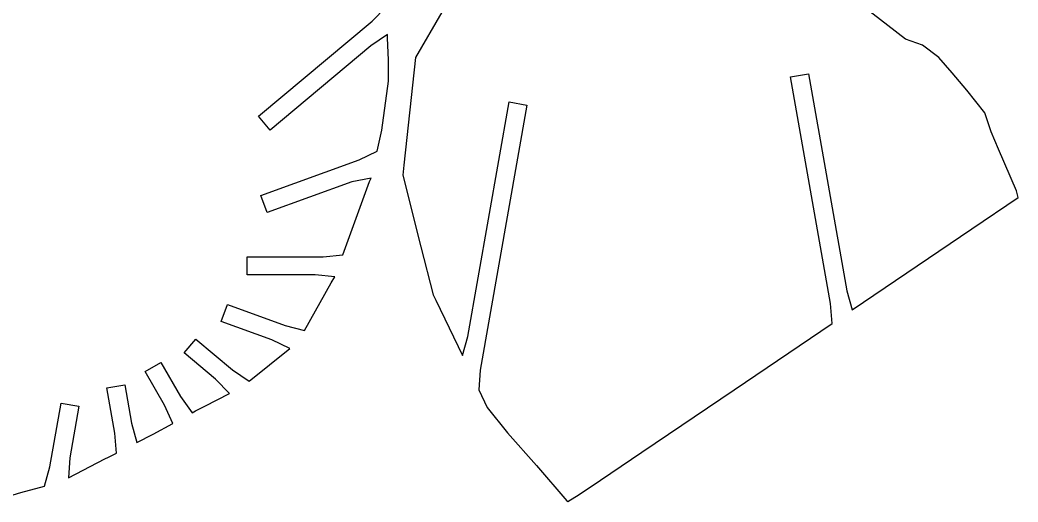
# Model space of a CAD drawing. Header units: inches. Extents: x -5 to 457, y 101 to 356.
# Drawn here: x 234.4 to 457.4, y 101.5 to 209.2 of the extents above; entities that cross this region are included whole.
import ezdxf

# ---------------------------------------------------------------- set-up
doc = ezdxf.new("R2010")
doc.units = ezdxf.units.IN
doc.header["$MEASUREMENT"] = 0
doc.layers.add('boundary', color=7, linetype='Continuous')

# ---------------------------------------------------------------- blocks, each defined once
blk = doc.blocks.new('block 21')
at = {"layer": 'boundary', "color": 5, "lineweight": 25, "true_color": 0x0000ff}
for points in [[(227.43, 101.49), (234.54, 103.61)], [(227.43, 101.49), (234.54, 103.61)], [(234.54, 103.61), (234.54, 103.61)], [(227.43, 101.49), (227.43, 101.49)]]:
    blk.add_lwpolyline(points, dxfattribs=at)
blk = doc.blocks.new('block 22')
at = {"layer": 'boundary', "color": 5, "lineweight": 25, "true_color": 0x0000ff}
for points in [[(234.54, 103.61), (239.84, 105.05)], [(234.54, 103.61), (239.84, 105.05)], [(239.84, 105.05), (239.84, 105.05)], [(234.54, 103.61), (234.54, 103.61)]]:
    blk.add_lwpolyline(points, dxfattribs=at)
blk = doc.blocks.new('block 23')
at = {"layer": 'boundary', "color": 5, "lineweight": 25, "true_color": 0x0000ff}
for points in [[(239.84, 105.05), (241.05, 109.36)], [(239.84, 105.05), (241.05, 109.36)], [(241.05, 109.36), (241.05, 109.36)], [(239.84, 105.05), (239.84, 105.05)]]:
    blk.add_lwpolyline(points, dxfattribs=at)
blk = doc.blocks.new('block 24')
at = {"layer": 'boundary', "color": 5, "lineweight": 25, "true_color": 0x0000ff}
for points in [[(241.05, 109.36), (243.55, 123.59)], [(241.05, 109.36), (243.55, 123.59)], [(243.55, 123.59), (243.55, 123.59)], [(241.05, 109.36), (241.05, 109.36)]]:
    blk.add_lwpolyline(points, dxfattribs=at)
blk = doc.blocks.new('block 25')
at = {"layer": 'boundary', "color": 5, "lineweight": 25, "true_color": 0x0000ff}
for points in [[(243.55, 123.59), (247.54, 122.88)], [(243.55, 123.59), (247.54, 122.88)], [(243.55, 123.59), (243.55, 123.59)], [(247.54, 122.88), (247.54, 122.88)]]:
    blk.add_lwpolyline(points, dxfattribs=at)
blk = doc.blocks.new('block 26')
at = {"layer": 'boundary', "color": 5, "lineweight": 25, "true_color": 0x0000ff}
for points in [[(247.54, 122.88), (245.51, 111.36)], [(247.54, 122.88), (245.51, 111.36)], [(247.54, 122.88), (247.54, 122.88)], [(245.51, 111.36), (245.51, 111.36)]]:
    blk.add_lwpolyline(points, dxfattribs=at)
blk = doc.blocks.new('block 27')
at = {"layer": 'boundary', "color": 5, "lineweight": 25, "true_color": 0x0000ff}
for points in [[(245.51, 111.36), (245.17, 106.89)], [(245.51, 111.36), (245.17, 106.89)], [(245.51, 111.36), (245.51, 111.36)], [(245.17, 106.89), (245.17, 106.89)]]:
    blk.add_lwpolyline(points, dxfattribs=at)
blk = doc.blocks.new('block 28')
at = {"layer": 'boundary', "color": 5, "lineweight": 25, "true_color": 0x0000ff}
for points in [[(245.17, 106.89), (253.3, 111.17)], [(245.17, 106.89), (253.3, 111.17)], [(253.3, 111.17), (253.3, 111.17)], [(245.17, 106.89), (245.17, 106.89)]]:
    blk.add_lwpolyline(points, dxfattribs=at)
blk = doc.blocks.new('block 29')
at = {"layer": 'boundary', "color": 5, "lineweight": 25, "true_color": 0x0000ff}
for points in [[(253.3, 111.17), (254.14, 111.55)], [(253.3, 111.17), (254.14, 111.55)], [(254.14, 111.55), (254.14, 111.55)], [(253.3, 111.17), (253.3, 111.17)]]:
    blk.add_lwpolyline(points, dxfattribs=at)
blk = doc.blocks.new('block 30')
at = {"layer": 'boundary', "color": 5, "lineweight": 25, "true_color": 0x0000ff}
for points in [[(254.14, 111.55), (255.9, 112.44)], [(254.14, 111.55), (255.9, 112.44)], [(254.14, 111.55), (254.14, 111.55)], [(255.9, 112.44), (255.9, 112.44)]]:
    blk.add_lwpolyline(points, dxfattribs=at)
blk = doc.blocks.new('block 31')
at = {"layer": 'boundary', "color": 5, "lineweight": 25, "true_color": 0x0000ff}
for points in [[(255.9, 112.44), (255.55, 116.91)], [(255.9, 112.44), (255.55, 116.91)], [(255.55, 116.91), (255.55, 116.91)], [(255.9, 112.44), (255.9, 112.44)]]:
    blk.add_lwpolyline(points, dxfattribs=at)
blk = doc.blocks.new('block 32')
at = {"layer": 'boundary', "color": 5, "lineweight": 25, "true_color": 0x0000ff}
for points in [[(255.55, 116.91), (253.78, 126.97)], [(255.55, 116.91), (253.78, 126.97)], [(253.78, 126.97), (253.78, 126.97)], [(255.55, 116.91), (255.55, 116.91)]]:
    blk.add_lwpolyline(points, dxfattribs=at)
blk = doc.blocks.new('block 33')
at = {"layer": 'boundary', "color": 5, "lineweight": 25, "true_color": 0x0000ff}
for points in [[(253.78, 126.97), (257.77, 127.67)], [(253.78, 126.97), (257.77, 127.67)], [(257.77, 127.67), (257.77, 127.67)], [(253.78, 126.97), (253.78, 126.97)]]:
    blk.add_lwpolyline(points, dxfattribs=at)
blk = doc.blocks.new('block 34')
at = {"layer": 'boundary', "color": 5, "lineweight": 25, "true_color": 0x0000ff}
for points in [[(257.77, 127.67), (259.28, 119.1)], [(257.77, 127.67), (259.28, 119.1)], [(257.77, 127.67), (257.77, 127.67)], [(259.28, 119.1), (259.28, 119.1)]]:
    blk.add_lwpolyline(points, dxfattribs=at)
blk = doc.blocks.new('block 35')
at = {"layer": 'boundary', "color": 5, "lineweight": 25, "true_color": 0x0000ff}
for points in [[(259.28, 119.1), (260.49, 114.78)], [(259.28, 119.1), (260.49, 114.78)], [(259.28, 119.1), (259.28, 119.1)], [(260.49, 114.78), (260.49, 114.78)]]:
    blk.add_lwpolyline(points, dxfattribs=at)
blk = doc.blocks.new('block 36')
at = {"layer": 'boundary', "color": 5, "lineweight": 25, "true_color": 0x0000ff}
for points in [[(260.49, 114.78), (264.13, 116.65)], [(260.49, 114.78), (264.13, 116.65)], [(264.13, 116.65), (264.13, 116.65)], [(260.49, 114.78), (260.49, 114.78)]]:
    blk.add_lwpolyline(points, dxfattribs=at)
blk = doc.blocks.new('block 37')
at = {"layer": 'boundary', "color": 5, "lineweight": 25, "true_color": 0x0000ff}
for points in [[(264.13, 116.65), (268.51, 119.05)], [(264.13, 116.65), (268.51, 119.05)], [(268.51, 119.05), (268.51, 119.05)], [(264.13, 116.65), (264.13, 116.65)]]:
    blk.add_lwpolyline(points, dxfattribs=at)
blk = doc.blocks.new('block 38')
at = {"layer": 'boundary', "color": 5, "lineweight": 25, "true_color": 0x0000ff}
for points in [[(268.51, 119.05), (266.66, 123.13)], [(268.51, 119.05), (266.66, 123.13)], [(266.66, 123.13), (266.66, 123.13)], [(268.51, 119.05), (268.51, 119.05)]]:
    blk.add_lwpolyline(points, dxfattribs=at)
blk = doc.blocks.new('block 39')
at = {"layer": 'boundary', "color": 5, "lineweight": 25, "true_color": 0x0000ff}
for points in [[(266.66, 123.13), (262.31, 130.67)], [(266.66, 123.13), (262.31, 130.67)], [(262.31, 130.67), (262.31, 130.67)], [(266.66, 123.13), (266.66, 123.13)]]:
    blk.add_lwpolyline(points, dxfattribs=at)
blk = doc.blocks.new('block 40')
at = {"layer": 'boundary', "color": 5, "lineweight": 25, "true_color": 0x0000ff}
for points in [[(262.31, 130.67), (265.82, 132.7)], [(262.31, 130.67), (265.82, 132.7)], [(265.82, 132.7), (265.82, 132.7)], [(262.31, 130.67), (262.31, 130.67)]]:
    blk.add_lwpolyline(points, dxfattribs=at)
blk = doc.blocks.new('block 41')
at = {"layer": 'boundary', "color": 5, "lineweight": 25, "true_color": 0x0000ff}
for points in [[(265.82, 132.7), (270.23, 125.07)], [(265.82, 132.7), (270.23, 125.07)], [(265.82, 132.7), (265.82, 132.7)], [(270.23, 125.07), (270.23, 125.07)]]:
    blk.add_lwpolyline(points, dxfattribs=at)
blk = doc.blocks.new('block 42')
at = {"layer": 'boundary', "color": 5, "lineweight": 25, "true_color": 0x0000ff}
for points in [[(270.23, 125.07), (272.83, 121.43)], [(270.23, 125.07), (272.83, 121.43)], [(270.23, 125.07), (270.23, 125.07)], [(272.83, 121.43), (272.83, 121.43)]]:
    blk.add_lwpolyline(points, dxfattribs=at)
blk = doc.blocks.new('block 43')
at = {"layer": 'boundary', "color": 5, "lineweight": 25, "true_color": 0x0000ff}
for points in [[(272.83, 121.43), (273.59, 121.84)], [(272.83, 121.43), (273.59, 121.84)], [(272.83, 121.43), (272.83, 121.43)], [(273.59, 121.84), (273.59, 121.84)]]:
    blk.add_lwpolyline(points, dxfattribs=at)
blk = doc.blocks.new('block 44')
at = {"layer": 'boundary', "color": 5, "lineweight": 25, "true_color": 0x0000ff}
for points in [[(273.59, 121.84), (275.68, 122.9)], [(273.59, 121.84), (275.68, 122.9)], [(275.68, 122.9), (275.68, 122.9)], [(273.59, 121.84), (273.59, 121.84)]]:
    blk.add_lwpolyline(points, dxfattribs=at)
blk = doc.blocks.new('block 45')
at = {"layer": 'boundary', "color": 5, "lineweight": 25, "true_color": 0x0000ff}
for points in [[(275.68, 122.9), (281.2, 125.73)], [(275.68, 122.9), (281.2, 125.73)], [(281.2, 125.73), (281.2, 125.73)], [(275.68, 122.9), (275.68, 122.9)]]:
    blk.add_lwpolyline(points, dxfattribs=at)
blk = doc.blocks.new('block 46')
at = {"layer": 'boundary', "color": 5, "lineweight": 25, "true_color": 0x0000ff}
for points in [[(281.2, 125.73), (278.07, 128.93)], [(281.2, 125.73), (278.07, 128.93)], [(278.07, 128.93), (278.07, 128.93)], [(281.2, 125.73), (281.2, 125.73)]]:
    blk.add_lwpolyline(points, dxfattribs=at)
blk = doc.blocks.new('block 47')
at = {"layer": 'boundary', "color": 5, "lineweight": 25, "true_color": 0x0000ff}
for points in [[(278.07, 128.93), (271.09, 134.79)], [(278.07, 128.93), (271.09, 134.79)], [(271.09, 134.79), (271.09, 134.79)], [(278.07, 128.93), (278.07, 128.93)]]:
    blk.add_lwpolyline(points, dxfattribs=at)
blk = doc.blocks.new('block 48')
at = {"layer": 'boundary', "color": 5, "lineweight": 25, "true_color": 0x0000ff}
for points in [[(271.09, 134.79), (273.7, 137.9)], [(271.09, 134.79), (273.7, 137.9)], [(273.7, 137.9), (273.7, 137.9)], [(271.09, 134.79), (271.09, 134.79)]]:
    blk.add_lwpolyline(points, dxfattribs=at)
blk = doc.blocks.new('block 49')
at = {"layer": 'boundary', "color": 5, "lineweight": 25, "true_color": 0x0000ff}
for points in [[(273.7, 137.9), (281.89, 131.02)], [(273.7, 137.9), (281.89, 131.02)], [(273.7, 137.9), (273.7, 137.9)], [(281.89, 131.02), (281.89, 131.02)]]:
    blk.add_lwpolyline(points, dxfattribs=at)
blk = doc.blocks.new('block 50')
at = {"layer": 'boundary', "color": 5, "lineweight": 25, "true_color": 0x0000ff}
for points in [[(281.89, 131.02), (285.59, 128.49)], [(281.89, 131.02), (285.59, 128.49)], [(281.89, 131.02), (281.89, 131.02)], [(285.59, 128.49), (285.59, 128.49)]]:
    blk.add_lwpolyline(points, dxfattribs=at)
blk = doc.blocks.new('block 51')
at = {"layer": 'boundary', "color": 5, "lineweight": 25, "true_color": 0x0000ff}
for points in [[(285.59, 128.49), (294.69, 135.76)], [(285.59, 128.49), (294.69, 135.76)], [(294.69, 135.76), (294.69, 135.76)], [(285.59, 128.49), (285.59, 128.49)]]:
    blk.add_lwpolyline(points, dxfattribs=at)
blk = doc.blocks.new('block 52')
at = {"layer": 'boundary', "color": 5, "lineweight": 25, "true_color": 0x0000ff}
for points in [[(294.69, 135.76), (290.65, 137.7)], [(294.69, 135.76), (290.65, 137.7)], [(290.65, 137.7), (290.65, 137.7)], [(294.69, 135.76), (294.69, 135.76)]]:
    blk.add_lwpolyline(points, dxfattribs=at)
blk = doc.blocks.new('block 53')
at = {"layer": 'boundary', "color": 5, "lineweight": 25, "true_color": 0x0000ff}
for points in [[(290.65, 137.7), (279.36, 141.81)], [(290.65, 137.7), (279.36, 141.81)], [(279.36, 141.81), (279.36, 141.81)], [(290.65, 137.7), (290.65, 137.7)]]:
    blk.add_lwpolyline(points, dxfattribs=at)
blk = doc.blocks.new('block 54')
at = {"layer": 'boundary', "color": 5, "lineweight": 25, "true_color": 0x0000ff}
for points in [[(279.36, 141.81), (280.75, 145.61)], [(279.36, 141.81), (280.75, 145.61)], [(280.75, 145.61), (280.75, 145.61)], [(279.36, 141.81), (279.36, 141.81)]]:
    blk.add_lwpolyline(points, dxfattribs=at)
blk = doc.blocks.new('block 55')
at = {"layer": 'boundary', "color": 5, "lineweight": 25, "true_color": 0x0000ff}
for points in [[(280.75, 145.61), (293.6, 140.93)], [(280.75, 145.61), (293.6, 140.93)], [(280.75, 145.61), (280.75, 145.61)], [(293.6, 140.93), (293.6, 140.93)]]:
    blk.add_lwpolyline(points, dxfattribs=at)
blk = doc.blocks.new('block 56')
at = {"layer": 'boundary', "color": 5, "lineweight": 25, "true_color": 0x0000ff}
for points in [[(293.6, 140.93), (297.94, 139.82)], [(293.6, 140.93), (297.94, 139.82)], [(293.6, 140.93), (293.6, 140.93)], [(297.94, 139.82), (297.94, 139.82)]]:
    blk.add_lwpolyline(points, dxfattribs=at)
blk = doc.blocks.new('block 57')
at = {"layer": 'boundary', "color": 5, "lineweight": 25, "true_color": 0x0000ff}
for points in [[(297.94, 139.82), (303.87, 150.48)], [(297.94, 139.82), (303.87, 150.48)], [(303.87, 150.48), (303.87, 150.48)], [(297.94, 139.82), (297.94, 139.82)]]:
    blk.add_lwpolyline(points, dxfattribs=at)
blk = doc.blocks.new('block 58')
at = {"layer": 'boundary', "color": 5, "lineweight": 25, "true_color": 0x0000ff}
for points in [[(303.87, 150.48), (304.75, 151.78)], [(303.87, 150.48), (304.75, 151.78)], [(304.75, 151.78), (304.75, 151.78)], [(303.87, 150.48), (303.87, 150.48)]]:
    blk.add_lwpolyline(points, dxfattribs=at)
blk = doc.blocks.new('block 59')
at = {"layer": 'boundary', "color": 5, "lineweight": 25, "true_color": 0x0000ff}
for points in [[(304.75, 151.78), (300.3, 152.25)], [(304.75, 151.78), (300.3, 152.25)], [(300.3, 152.25), (300.3, 152.25)], [(304.75, 151.78), (304.75, 151.78)]]:
    blk.add_lwpolyline(points, dxfattribs=at)
blk = doc.blocks.new('block 60')
at = {"layer": 'boundary', "color": 5, "lineweight": 25, "true_color": 0x0000ff}
for points in [[(300.3, 152.25), (285.12, 152.25)], [(300.3, 152.25), (285.12, 152.25)], [(285.12, 152.25), (285.12, 152.25)], [(300.3, 152.25), (300.3, 152.25)]]:
    blk.add_lwpolyline(points, dxfattribs=at)
blk = doc.blocks.new('block 61')
at = {"layer": 'boundary', "color": 5, "lineweight": 25, "true_color": 0x0000ff}
for points in [[(285.12, 152.25), (285.12, 156.3)], [(285.12, 152.25), (285.12, 156.3)], [(285.12, 156.3), (285.12, 156.3)], [(285.12, 152.25), (285.12, 152.25)]]:
    blk.add_lwpolyline(points, dxfattribs=at)
blk = doc.blocks.new('block 62')
at = {"layer": 'boundary', "color": 5, "lineweight": 25, "true_color": 0x0000ff}
for points in [[(285.12, 156.3), (302.09, 156.3)], [(285.12, 156.3), (302.09, 156.3)], [(285.12, 156.3), (285.12, 156.3)], [(302.09, 156.3), (302.09, 156.3)]]:
    blk.add_lwpolyline(points, dxfattribs=at)
blk = doc.blocks.new('block 63')
at = {"layer": 'boundary', "color": 5, "lineweight": 25, "true_color": 0x0000ff}
for points in [[(302.09, 156.3), (306.54, 156.74)], [(302.09, 156.3), (306.54, 156.74)], [(302.09, 156.3), (302.09, 156.3)], [(306.54, 156.74), (306.54, 156.74)]]:
    blk.add_lwpolyline(points, dxfattribs=at)
blk = doc.blocks.new('block 64')
at = {"layer": 'boundary', "color": 5, "lineweight": 25, "true_color": 0x0000ff}
for points in [[(306.54, 156.74), (312.46, 173.1)], [(306.54, 156.74), (312.46, 173.1)], [(312.46, 173.1), (312.46, 173.1)], [(306.54, 156.74), (306.54, 156.74)]]:
    blk.add_lwpolyline(points, dxfattribs=at)
blk = doc.blocks.new('block 65')
at = {"layer": 'boundary', "color": 5, "lineweight": 25, "true_color": 0x0000ff}
for points in [[(312.46, 173.1), (312.83, 173.85)], [(312.46, 173.1), (312.83, 173.85)], [(312.46, 173.1), (312.46, 173.1)], [(312.83, 173.85), (312.83, 173.85)]]:
    blk.add_lwpolyline(points, dxfattribs=at)
blk = doc.blocks.new('block 66')
at = {"layer": 'boundary', "color": 5, "lineweight": 25, "true_color": 0x0000ff}
for points in [[(312.83, 173.85), (308.56, 173.06)], [(312.83, 173.85), (308.56, 173.06)], [(308.56, 173.06), (308.56, 173.06)], [(312.83, 173.85), (312.83, 173.85)]]:
    blk.add_lwpolyline(points, dxfattribs=at)
blk = doc.blocks.new('block 67')
at = {"layer": 'boundary', "color": 5, "lineweight": 25, "true_color": 0x0000ff}
for points in [[(308.56, 173.06), (289.58, 166.16)], [(308.56, 173.06), (289.58, 166.16)], [(308.56, 173.06), (308.56, 173.06)], [(289.58, 166.16), (289.58, 166.16)]]:
    blk.add_lwpolyline(points, dxfattribs=at)
blk = doc.blocks.new('block 68')
at = {"layer": 'boundary', "color": 5, "lineweight": 25, "true_color": 0x0000ff}
for points in [[(289.58, 166.16), (288.2, 169.96)], [(289.58, 166.16), (288.2, 169.96)], [(288.2, 169.96), (288.2, 169.96)], [(289.58, 166.16), (289.58, 166.16)]]:
    blk.add_lwpolyline(points, dxfattribs=at)
blk = doc.blocks.new('block 69')
at = {"layer": 'boundary', "color": 5, "lineweight": 25, "true_color": 0x0000ff}
for points in [[(288.2, 169.96), (310.15, 177.95)], [(288.2, 169.96), (310.15, 177.95)], [(310.15, 177.95), (310.15, 177.95)], [(288.2, 169.96), (288.2, 169.96)]]:
    blk.add_lwpolyline(points, dxfattribs=at)
blk = doc.blocks.new('block 70')
at = {"layer": 'boundary', "color": 5, "lineweight": 25, "true_color": 0x0000ff}
for points in [[(310.15, 177.95), (314.19, 179.89)], [(310.15, 177.95), (314.19, 179.89)], [(314.19, 179.89), (314.19, 179.89)], [(310.15, 177.95), (310.15, 177.95)]]:
    blk.add_lwpolyline(points, dxfattribs=at)
blk = doc.blocks.new('block 71')
at = {"layer": 'boundary', "color": 5, "lineweight": 25, "true_color": 0x0000ff}
for points in [[(314.19, 179.89), (315.24, 184.55)], [(314.19, 179.89), (315.24, 184.55)], [(315.24, 184.55), (315.24, 184.55)], [(314.19, 179.89), (314.19, 179.89)]]:
    blk.add_lwpolyline(points, dxfattribs=at)
blk = doc.blocks.new('block 72')
at = {"layer": 'boundary', "color": 5, "lineweight": 25, "true_color": 0x0000ff}
for points in [[(315.24, 184.55), (316.72, 195.55)], [(315.24, 184.55), (316.72, 195.55)], [(316.72, 195.55), (316.72, 195.55)], [(315.24, 184.55), (315.24, 184.55)]]:
    blk.add_lwpolyline(points, dxfattribs=at)
blk = doc.blocks.new('block 73')
at = {"layer": 'boundary', "color": 5, "lineweight": 25, "true_color": 0x0000ff}
for points in [[(316.72, 195.55), (316.69, 200.22)], [(316.72, 195.55), (316.69, 200.22)], [(316.69, 200.22), (316.69, 200.22)], [(316.72, 195.55), (316.72, 195.55)]]:
    blk.add_lwpolyline(points, dxfattribs=at)
blk = doc.blocks.new('block 74')
at = {"layer": 'boundary', "color": 5, "lineweight": 25, "true_color": 0x0000ff}
for points in [[(316.69, 200.22), (316.49, 205.18)], [(316.69, 200.22), (316.49, 205.18)], [(316.49, 205.18), (316.49, 205.18)], [(316.69, 200.22), (316.69, 200.22)]]:
    blk.add_lwpolyline(points, dxfattribs=at)
blk = doc.blocks.new('block 75')
at = {"layer": 'boundary', "color": 5, "lineweight": 25, "true_color": 0x0000ff}
for points in [[(316.49, 205.18), (316.46, 205.96)], [(316.49, 205.18), (316.46, 205.96)], [(316.46, 205.96), (316.46, 205.96)], [(316.49, 205.18), (316.49, 205.18)]]:
    blk.add_lwpolyline(points, dxfattribs=at)
blk = doc.blocks.new('block 76')
at = {"layer": 'boundary', "color": 5, "lineweight": 25, "true_color": 0x0000ff}
for points in [[(316.46, 205.96), (312.76, 203.44)], [(316.46, 205.96), (312.76, 203.44)], [(316.46, 205.96), (316.46, 205.96)], [(312.76, 203.44), (312.76, 203.44)]]:
    blk.add_lwpolyline(points, dxfattribs=at)
blk = doc.blocks.new('block 77')
at = {"layer": 'boundary', "color": 5, "lineweight": 25, "true_color": 0x0000ff}
for points in [[(312.76, 203.44), (290.28, 184.57)], [(312.76, 203.44), (290.28, 184.57)], [(312.76, 203.44), (312.76, 203.44)], [(290.28, 184.57), (290.28, 184.57)]]:
    blk.add_lwpolyline(points, dxfattribs=at)
blk = doc.blocks.new('block 78')
at = {"layer": 'boundary', "color": 5, "lineweight": 25, "true_color": 0x0000ff}
for points in [[(290.28, 184.57), (287.67, 187.68)], [(290.28, 184.57), (287.67, 187.68)], [(287.67, 187.68), (287.67, 187.68)], [(290.28, 184.57), (290.28, 184.57)]]:
    blk.add_lwpolyline(points, dxfattribs=at)
blk = doc.blocks.new('block 79')
at = {"layer": 'boundary', "color": 5, "lineweight": 25, "true_color": 0x0000ff}
for points in [[(287.67, 187.68), (313.05, 208.97)], [(287.67, 187.68), (313.05, 208.97)], [(313.05, 208.97), (313.05, 208.97)], [(287.67, 187.68), (287.67, 187.68)]]:
    blk.add_lwpolyline(points, dxfattribs=at)
blk = doc.blocks.new('block 80')
at = {"layer": 'boundary', "color": 5, "lineweight": 25, "true_color": 0x0000ff}
for points in [[(313.05, 208.97), (316.18, 212.17)], [(313.05, 208.97), (316.18, 212.17)], [(316.18, 212.17), (316.18, 212.17)], [(313.05, 208.97), (313.05, 208.97)]]:
    blk.add_lwpolyline(points, dxfattribs=at)
blk = doc.blocks.new('block 214')
at = {"layer": 'boundary', "color": 5, "lineweight": 25, "true_color": 0x0000ff}
for points in [[(356.8, 101.57), (359.35, 103.14)], [(356.8, 101.57), (359.35, 103.14)], [(359.35, 103.14), (359.35, 103.14)], [(356.8, 101.57), (356.8, 101.57)]]:
    blk.add_lwpolyline(points, dxfattribs=at)
blk = doc.blocks.new('block 215')
at = {"layer": 'boundary', "color": 5, "lineweight": 25, "true_color": 0x0000ff}
for points in [[(359.35, 103.14), (364.08, 106.34)], [(359.35, 103.14), (364.08, 106.34)], [(364.08, 106.34), (364.08, 106.34)], [(359.35, 103.14), (359.35, 103.14)]]:
    blk.add_lwpolyline(points, dxfattribs=at)
blk = doc.blocks.new('block 216')
at = {"layer": 'boundary', "color": 5, "lineweight": 25, "true_color": 0x0000ff}
for points in [[(364.08, 106.34), (373.36, 112.62)], [(364.08, 106.34), (373.36, 112.62)], [(373.36, 112.62), (373.36, 112.62)], [(364.08, 106.34), (364.08, 106.34)]]:
    blk.add_lwpolyline(points, dxfattribs=at)
blk = doc.blocks.new('block 217')
at = {"layer": 'boundary', "color": 5, "lineweight": 25, "true_color": 0x0000ff}
for points in [[(373.36, 112.62), (393.94, 126.55)], [(373.36, 112.62), (393.94, 126.55)], [(393.94, 126.55), (393.94, 126.55)], [(373.36, 112.62), (373.36, 112.62)]]:
    blk.add_lwpolyline(points, dxfattribs=at)
blk = doc.blocks.new('block 218')
at = {"layer": 'boundary', "color": 5, "lineweight": 25, "true_color": 0x0000ff}
for points in [[(393.94, 126.55), (415.84, 141.37)], [(393.94, 126.55), (415.84, 141.37)], [(415.84, 141.37), (415.84, 141.37)], [(393.94, 126.55), (393.94, 126.55)]]:
    blk.add_lwpolyline(points, dxfattribs=at)
blk = doc.blocks.new('block 219')
at = {"layer": 'boundary', "color": 5, "lineweight": 25, "true_color": 0x0000ff}
for points in [[(415.84, 141.37), (415.5, 145.84)], [(415.84, 141.37), (415.5, 145.84)], [(415.5, 145.84), (415.5, 145.84)], [(415.84, 141.37), (415.84, 141.37)]]:
    blk.add_lwpolyline(points, dxfattribs=at)
blk = doc.blocks.new('block 220')
at = {"layer": 'boundary', "color": 5, "lineweight": 25, "true_color": 0x0000ff}
for points in [[(415.5, 145.84), (406.57, 196.49)], [(415.5, 145.84), (406.57, 196.49)], [(406.57, 196.49), (406.57, 196.49)], [(415.5, 145.84), (415.5, 145.84)]]:
    blk.add_lwpolyline(points, dxfattribs=at)
blk = doc.blocks.new('block 221')
at = {"layer": 'boundary', "color": 5, "lineweight": 25, "true_color": 0x0000ff}
for points in [[(406.57, 196.49), (410.56, 197.19)], [(406.57, 196.49), (410.56, 197.19)], [(406.57, 196.49), (406.57, 196.49)], [(410.56, 197.19), (410.56, 197.19)]]:
    blk.add_lwpolyline(points, dxfattribs=at)
blk = doc.blocks.new('block 222')
at = {"layer": 'boundary', "color": 5, "lineweight": 25, "true_color": 0x0000ff}
for points in [[(410.56, 197.19), (419.11, 148.71)], [(410.56, 197.19), (419.11, 148.71)], [(410.56, 197.19), (410.56, 197.19)], [(419.11, 148.71), (419.11, 148.71)]]:
    blk.add_lwpolyline(points, dxfattribs=at)
blk = doc.blocks.new('block 223')
at = {"layer": 'boundary', "color": 5, "lineweight": 25, "true_color": 0x0000ff}
for points in [[(419.11, 148.71), (420.31, 144.4)], [(419.11, 148.71), (420.31, 144.4)], [(419.11, 148.71), (419.11, 148.71)], [(420.31, 144.4), (420.31, 144.4)]]:
    blk.add_lwpolyline(points, dxfattribs=at)
blk = doc.blocks.new('block 224')
at = {"layer": 'boundary', "color": 5, "lineweight": 25, "true_color": 0x0000ff}
for points in [[(420.31, 144.4), (447.1, 162.53)], [(420.31, 144.4), (447.1, 162.53)], [(447.1, 162.53), (447.1, 162.53)], [(420.31, 144.4), (420.31, 144.4)]]:
    blk.add_lwpolyline(points, dxfattribs=at)
blk = doc.blocks.new('block 225')
at = {"layer": 'boundary', "color": 5, "lineweight": 25, "true_color": 0x0000ff}
for points in [[(447.1, 162.53), (457.41, 169.51)], [(447.1, 162.53), (457.41, 169.51)], [(457.41, 169.51), (457.41, 169.51)], [(447.1, 162.53), (447.1, 162.53)]]:
    blk.add_lwpolyline(points, dxfattribs=at)
blk = doc.blocks.new('block 226')
at = {"layer": 'boundary', "color": 5, "lineweight": 25, "true_color": 0x0000ff}
for points in [[(457.41, 169.51), (457.09, 171)], [(457.41, 169.51), (457.09, 171)], [(457.09, 171), (457.09, 171)], [(457.41, 169.51), (457.41, 169.51)]]:
    blk.add_lwpolyline(points, dxfattribs=at)
blk = doc.blocks.new('block 227')
at = {"layer": 'boundary', "color": 5, "lineweight": 25, "true_color": 0x0000ff}
for points in [[(457.09, 171), (453.05, 180.37)], [(457.09, 171), (453.05, 180.37)], [(453.05, 180.37), (453.05, 180.37)], [(457.09, 171), (457.09, 171)]]:
    blk.add_lwpolyline(points, dxfattribs=at)
blk = doc.blocks.new('block 228')
at = {"layer": 'boundary', "color": 5, "lineweight": 25, "true_color": 0x0000ff}
for points in [[(453.05, 180.37), (451.37, 184.23)], [(453.05, 180.37), (451.37, 184.23)], [(451.37, 184.23), (451.37, 184.23)], [(453.05, 180.37), (453.05, 180.37)]]:
    blk.add_lwpolyline(points, dxfattribs=at)
blk = doc.blocks.new('block 229')
at = {"layer": 'boundary', "color": 5, "lineweight": 25, "true_color": 0x0000ff}
for points in [[(451.37, 184.23), (449.96, 188.46)], [(451.37, 184.23), (449.96, 188.46)], [(449.96, 188.46), (449.96, 188.46)], [(451.37, 184.23), (451.37, 184.23)]]:
    blk.add_lwpolyline(points, dxfattribs=at)
blk = doc.blocks.new('block 230')
at = {"layer": 'boundary', "color": 5, "lineweight": 25, "true_color": 0x0000ff}
for points in [[(449.96, 188.46), (445.98, 193.51)], [(449.96, 188.46), (445.98, 193.51)], [(445.98, 193.51), (445.98, 193.51)], [(449.96, 188.46), (449.96, 188.46)]]:
    blk.add_lwpolyline(points, dxfattribs=at)
blk = doc.blocks.new('block 231')
at = {"layer": 'boundary', "color": 5, "lineweight": 25, "true_color": 0x0000ff}
for points in [[(445.98, 193.51), (442.68, 197.42)], [(445.98, 193.51), (442.68, 197.42)], [(442.68, 197.42), (442.68, 197.42)], [(445.98, 193.51), (445.98, 193.51)]]:
    blk.add_lwpolyline(points, dxfattribs=at)
blk = doc.blocks.new('block 232')
at = {"layer": 'boundary', "color": 5, "lineweight": 25, "true_color": 0x0000ff}
for points in [[(442.68, 197.42), (439.71, 200.82)], [(442.68, 197.42), (439.71, 200.82)], [(439.71, 200.82), (439.71, 200.82)], [(442.68, 197.42), (442.68, 197.42)]]:
    blk.add_lwpolyline(points, dxfattribs=at)
blk = doc.blocks.new('block 233')
at = {"layer": 'boundary', "color": 5, "lineweight": 25, "true_color": 0x0000ff}
for points in [[(439.71, 200.82), (436.05, 203.57)], [(439.71, 200.82), (436.05, 203.57)], [(436.05, 203.57), (436.05, 203.57)], [(439.71, 200.82), (439.71, 200.82)]]:
    blk.add_lwpolyline(points, dxfattribs=at)
blk = doc.blocks.new('block 234')
at = {"layer": 'boundary', "color": 5, "lineweight": 25, "true_color": 0x0000ff}
for points in [[(436.05, 203.57), (432.25, 204.94)], [(436.05, 203.57), (432.25, 204.94)], [(432.25, 204.94), (432.25, 204.94)], [(436.05, 203.57), (436.05, 203.57)]]:
    blk.add_lwpolyline(points, dxfattribs=at)
blk = doc.blocks.new('block 235')
at = {"layer": 'boundary', "color": 5, "lineweight": 25, "true_color": 0x0000ff}
for points in [[(432.25, 204.94), (422.73, 212.27)], [(432.25, 204.94), (422.73, 212.27)], [(422.73, 212.27), (422.73, 212.27)], [(432.25, 204.94), (432.25, 204.94)]]:
    blk.add_lwpolyline(points, dxfattribs=at)
blk = doc.blocks.new('block 253')
at = {"layer": 'boundary', "color": 5, "lineweight": 25, "true_color": 0x0000ff}
for points in [[(328.63, 210.92), (322.75, 200.83)], [(328.63, 210.92), (322.75, 200.83)], [(328.63, 210.92), (328.63, 210.92)], [(322.75, 200.83), (322.75, 200.83)]]:
    blk.add_lwpolyline(points, dxfattribs=at)
blk = doc.blocks.new('block 254')
at = {"layer": 'boundary', "color": 5, "lineweight": 25, "true_color": 0x0000ff}
for points in [[(322.75, 200.83), (320.15, 176.74)], [(322.75, 200.83), (320.15, 176.74)], [(322.75, 200.83), (322.75, 200.83)], [(320.15, 176.74), (320.15, 176.74)]]:
    blk.add_lwpolyline(points, dxfattribs=at)
blk = doc.blocks.new('block 255')
at = {"layer": 'boundary', "color": 5, "lineweight": 25, "true_color": 0x0000ff}
for points in [[(320.15, 176.74), (319.9, 174.49)], [(320.15, 176.74), (319.9, 174.49)], [(320.15, 176.74), (320.15, 176.74)], [(319.9, 174.49), (319.9, 174.49)]]:
    blk.add_lwpolyline(points, dxfattribs=at)
blk = doc.blocks.new('block 256')
at = {"layer": 'boundary', "color": 5, "lineweight": 25, "true_color": 0x0000ff}
for points in [[(319.9, 174.49), (323.93, 158.54)], [(319.9, 174.49), (323.93, 158.54)], [(319.9, 174.49), (319.9, 174.49)], [(323.93, 158.54), (323.93, 158.54)]]:
    blk.add_lwpolyline(points, dxfattribs=at)
blk = doc.blocks.new('block 257')
at = {"layer": 'boundary', "color": 5, "lineweight": 25, "true_color": 0x0000ff}
for points in [[(323.93, 158.54), (326.73, 147.78)], [(323.93, 158.54), (326.73, 147.78)], [(323.93, 158.54), (323.93, 158.54)], [(326.73, 147.78), (326.73, 147.78)]]:
    blk.add_lwpolyline(points, dxfattribs=at)
blk = doc.blocks.new('block 258')
at = {"layer": 'boundary', "color": 5, "lineweight": 25, "true_color": 0x0000ff}
for points in [[(326.73, 147.78), (327.32, 146.58)], [(326.73, 147.78), (327.32, 146.58)], [(326.73, 147.78), (326.73, 147.78)], [(327.32, 146.58), (327.32, 146.58)]]:
    blk.add_lwpolyline(points, dxfattribs=at)
blk = doc.blocks.new('block 259')
at = {"layer": 'boundary', "color": 5, "lineweight": 25, "true_color": 0x0000ff}
for points in [[(327.32, 146.58), (333.22, 134.2)], [(327.32, 146.58), (333.22, 134.2)], [(327.32, 146.58), (327.32, 146.58)], [(333.22, 134.2), (333.22, 134.2)]]:
    blk.add_lwpolyline(points, dxfattribs=at)
blk = doc.blocks.new('block 260')
at = {"layer": 'boundary', "color": 5, "lineweight": 25, "true_color": 0x0000ff}
for points in [[(333.22, 134.2), (334.43, 138.51)], [(333.22, 134.2), (334.43, 138.51)], [(334.43, 138.51), (334.43, 138.51)], [(333.22, 134.2), (333.22, 134.2)]]:
    blk.add_lwpolyline(points, dxfattribs=at)
blk = doc.blocks.new('block 261')
at = {"layer": 'boundary', "color": 5, "lineweight": 25, "true_color": 0x0000ff}
for points in [[(334.43, 138.51), (343.66, 190.88)], [(334.43, 138.51), (343.66, 190.88)], [(343.66, 190.88), (343.66, 190.88)], [(334.43, 138.51), (334.43, 138.51)]]:
    blk.add_lwpolyline(points, dxfattribs=at)
blk = doc.blocks.new('block 262')
at = {"layer": 'boundary', "color": 5, "lineweight": 25, "true_color": 0x0000ff}
for points in [[(343.66, 190.88), (347.65, 190.18)], [(343.66, 190.88), (347.65, 190.18)], [(343.66, 190.88), (343.66, 190.88)], [(347.65, 190.18), (347.65, 190.18)]]:
    blk.add_lwpolyline(points, dxfattribs=at)
blk = doc.blocks.new('block 263')
at = {"layer": 'boundary', "color": 5, "lineweight": 25, "true_color": 0x0000ff}
for points in [[(347.65, 190.18), (337.22, 130.99)], [(347.65, 190.18), (337.22, 130.99)], [(347.65, 190.18), (347.65, 190.18)], [(337.22, 130.99), (337.22, 130.99)]]:
    blk.add_lwpolyline(points, dxfattribs=at)
blk = doc.blocks.new('block 264')
at = {"layer": 'boundary', "color": 5, "lineweight": 25, "true_color": 0x0000ff}
for points in [[(337.22, 130.99), (336.88, 126.53)], [(337.22, 130.99), (336.88, 126.53)], [(337.22, 130.99), (337.22, 130.99)], [(336.88, 126.53), (336.88, 126.53)]]:
    blk.add_lwpolyline(points, dxfattribs=at)
blk = doc.blocks.new('block 265')
at = {"layer": 'boundary', "color": 5, "lineweight": 25, "true_color": 0x0000ff}
for points in [[(336.88, 126.53), (338.74, 122.62)], [(336.88, 126.53), (338.74, 122.62)], [(336.88, 126.53), (336.88, 126.53)], [(338.74, 122.62), (338.74, 122.62)]]:
    blk.add_lwpolyline(points, dxfattribs=at)
blk = doc.blocks.new('block 266')
at = {"layer": 'boundary', "color": 5, "lineweight": 25, "true_color": 0x0000ff}
for points in [[(338.74, 122.62), (343.3, 116.94)], [(338.74, 122.62), (343.3, 116.94)], [(338.74, 122.62), (338.74, 122.62)], [(343.3, 116.94), (343.3, 116.94)]]:
    blk.add_lwpolyline(points, dxfattribs=at)
blk = doc.blocks.new('block 267')
at = {"layer": 'boundary', "color": 5, "lineweight": 25, "true_color": 0x0000ff}
for points in [[(343.3, 116.94), (349.76, 109.67)], [(343.3, 116.94), (349.76, 109.67)], [(343.3, 116.94), (343.3, 116.94)], [(349.76, 109.67), (349.76, 109.67)]]:
    blk.add_lwpolyline(points, dxfattribs=at)
blk = doc.blocks.new('block 268')
at = {"layer": 'boundary', "color": 5, "lineweight": 25, "true_color": 0x0000ff}
for points in [[(349.76, 109.67), (356.58, 101.74)], [(349.76, 109.67), (356.58, 101.74)], [(349.76, 109.67), (349.76, 109.67)], [(356.58, 101.74), (356.58, 101.74)]]:
    blk.add_lwpolyline(points, dxfattribs=at)
blk = doc.blocks.new('block 269')
at = {"layer": 'boundary', "color": 5, "lineweight": 25, "true_color": 0x0000ff}
for points in [[(356.58, 101.74), (356.8, 101.57)], [(356.58, 101.74), (356.8, 101.57)], [(356.58, 101.74), (356.58, 101.74)], [(356.8, 101.57), (356.8, 101.57)]]:
    blk.add_lwpolyline(points, dxfattribs=at)

msp = doc.modelspace()

# ---------------------------------------------------------------- block references
at = {"layer": 'boundary'}
for name in ['block 80', 'block 235', 'block 253', 'block 79', 'block 76', 'block 75', 'block 77', 'block 74', 'block 234', 'block 233', 'block 254', 'block 232', 'block 73', 'block 221', 'block 220', 'block 222', 'block 231', 'block 72', 'block 230', 'block 261', 'block 263', 'block 262', 'block 78', 'block 229', 'block 71', 'block 228', 'block 70', 'block 227', 'block 69', 'block 255', 'block 256', 'block 67', 'block 64', 'block 66', 'block 65', 'block 68', 'block 226', 'block 225', 'block 224', 'block 257', 'block 61', 'block 62', 'block 63', 'block 60', 'block 59', 'block 58', 'block 57', 'block 258', 'block 223', 'block 54', 'block 55', 'block 259', 'block 219', 'block 53', 'block 56', 'block 218', 'block 260', 'block 48', 'block 49', 'block 52', 'block 47', 'block 51', 'block 40', 'block 41', 'block 39', 'block 50', 'block 264', 'block 33', 'block 34', 'block 46', 'block 32', 'block 42', 'block 45', 'block 265', 'block 217', 'block 24', 'block 25', 'block 26', 'block 38', 'block 44', 'block 43', 'block 266', 'block 35', 'block 37', 'block 31', 'block 36', 'block 267', 'block 29', 'block 30', 'block 216', 'block 23', 'block 27', 'block 28', 'block 268', 'block 22', 'block 215', 'block 21', 'block 214', 'block 269']:
    msp.add_blockref(name, (0, 0), dxfattribs=at)

doc.saveas('drawing.dxf')
